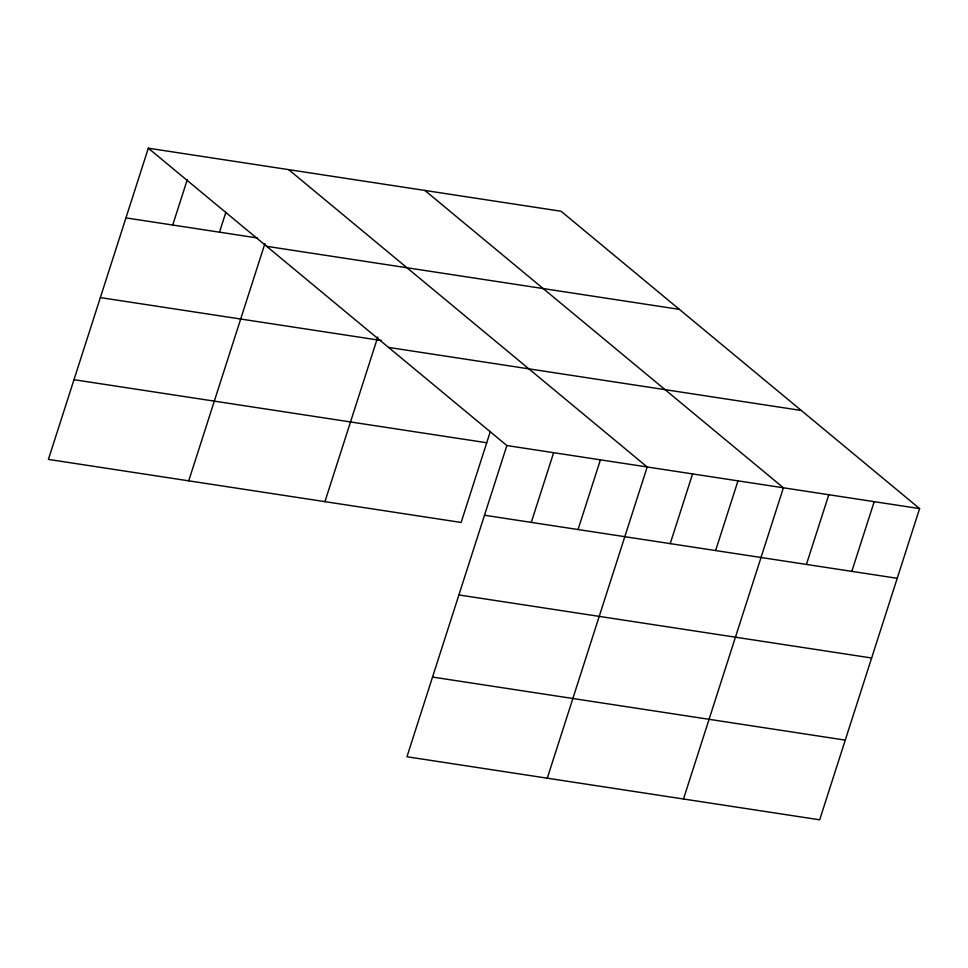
<?xml version="1.0" encoding="UTF-8"?>
<svg xmlns="http://www.w3.org/2000/svg" width="968" height="968" viewBox="0 0 968 968"><rect width="100%" height="100%" fill="white"/><g stroke="black" fill="none" stroke-linecap="round" stroke-linejoin="round"><path stroke-width="1.45" d="M148.322 148.189L506.869 445.546L406.947 756.758L819.678 819.811L919.6 508.599L561.053 211.242L148.322 148.189L48.4 459.401L461.131 522.454L490.365 431.425M172.715 225.036L187.332 179.516M219.494 232.175L225.883 212.258M188.724 480.842L264.905 243.597M324.933 501.642L377.798 336.985M531.263 522.393L553.648 452.697M578.041 529.544L600.414 459.836M547.271 778.199L647.193 466.987L288.646 169.618M670.219 543.617L692.592 473.921M715.618 550.562L737.991 480.854M683.481 799.011L783.402 487.799L424.855 190.43M806.417 564.429L828.802 494.733M851.816 571.362L874.201 501.666M125.937 217.885L257.5 237.983M266.636 246.32L679.379 309.373M100.357 297.587L381.283 340.506M388.543 347.415L801.274 410.468M506.869 445.546L919.6 508.599M73.992 379.698L486.722 442.751M484.484 515.242L897.227 578.307M458.905 594.945L871.636 657.998M432.539 677.055L845.27 740.121"/></g></svg>
